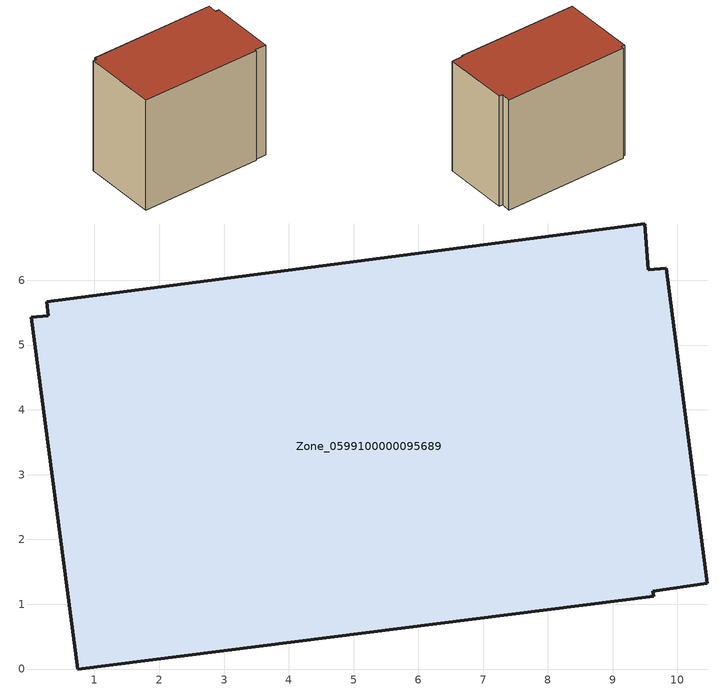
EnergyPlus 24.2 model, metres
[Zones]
Zone_0599100000095689
 floor ground (C_G): 9.62,1.2 9.63,1.12 0.74,0 0.03,5.43 0.29,5.45 0.27,5.67 9.49,6.87 9.54,6.16 9.82,6.18 10.46,1.32 z0
 wall outside (C_F): 0.03,5.43 0.74,0 9.63,1.12 9.62,1.2 10.46,1.32 9.82,6.18 9.54,6.16 9.49,6.87 0.27,5.67 0.29,5.45 0.03,5.43 z0:8.7
 roof outside (C_R): 9.54,6.16 9.49,6.87 0.27,5.67 0.29,5.45 0.03,5.43 0.74,0 9.63,1.12 9.62,1.2 10.46,1.32 9.82,6.18 z8.7
[BUILDING]
Pand.0599100000095689: North Axis=0; Terrain=City; Loads Convergence Tolerance Value=0.04; Temperature Convergence Tolerance Value=0.4; Solar Distribution=FullExterior; Maximum Number of Warmup Days=25; Minimum Number of Warmup Days=1
[Site:Location]
Rotterdam.The.Hague.AP_ZH_NLD Design_Conditions: Latitude=51.96; Longitude=4.45; Time Zone=1; Elevation=-4.5
[SITE:GROUNDTEMPERATURE:BUILDINGSURFACE]
18, 18, 18, 18, 18, 18, 18, 18, 18, 18, 18, 18
[MATERIAL] Thermal Absorptance=0.9; Solar Absorptance=0.7; Visible Absorptance=0.7
Name | Roughness | Thickness | Conductivity | Density | Specific Heat
G.TC.1992-2005 | MediumSmooth | 0.15 | 0.06 | 540 | 1210
F.TC.1992-2005 | Rough | 0.3 | 0.12 | 1920 | 840
R.TC.1992-2005 | MediumRough | 0.2 | 0.08 | 1500 | 1000
[CONSTRUCTION]
C_G: G.TC.1992-2005
C_F: F.TC.1992-2005
C_R: R.TC.1992-2005
[ZONE]
Zone_0599100000095689: Type=1; Multiplier=1; Ceiling Height=Autocalculate; Volume=Autocalculate; Floor Area=autocalculate; Part of Total Floor Area=Yes
[ZONEINFILTRATION:DESIGNFLOWRATE]
Infil_Zone_0599100000095689: Zone or ZoneList or Space or SpaceList=Zone_0599100000095689; Schedule=AlwaysOn; Design Flow Rate Calculation Method=Flow/Area; Flow Rate per Floor Area=0.0015; Constant Term Coefficient=1; Temperature Term Coefficient=0; Velocity Term Coefficient=0; Velocity Squared Term Coefficient=0
[HVACTEMPLATE:ZONE:IDEALLOADSAIRSYSTEM]
Zone_0599100000095689: Maximum Heating Supply Air Temperature=50; Minimum Cooling Supply Air Temperature=13; Maximum Heating Supply Air Humidity Ratio=0.0156; Minimum Cooling Supply Air Humidity Ratio=0.0077; Heating Limit=NoLimit; Cooling Limit=NoLimit; Dehumidification Control Type=ConstantSensibleHeatRatio; Cooling Sensible Heat Ratio=0.7; Dehumidification Setpoint=60; Humidification Control Type=None; Humidification Setpoint=30; Outdoor Air Method=None; Outdoor Air Flow Rate per Person=0.00944; Outdoor Air Flow Rate per Zone Floor Area=0; Outdoor Air Flow Rate per Zone=0; Demand Controlled Ventilation Type=None; Outdoor Air Economizer Type=NoEconomizer; Heat Recovery Type=None; Sensible Heat Recovery Effectiveness=0.7; Latent Heat Recovery Effectiveness=0.65
[ZONECONTROL:THERMOSTAT]
ThermostatControl_Zone_0599100000095689: Zone or ZoneList=Zone_0599100000095689; Control Type Schedule=DualSetpointControlType; Control 1=Thermostat_Zone_0599100000095689; Temperature Difference Between Cutout And Setpoint=0
[THERMOSTATSETPOINT:DUALSETPOINT]
Thermostat_Zone_0599100000095689: Heating Setpoint Temperature Schedule=HeatingSetpoint_Zone_0599100000095689; Cooling Setpoint Temperature Schedule=CoolingSetpoint_Zone_0599100000095689
[SCHEDULE:COMPACT]
HeatingSetpoint_Zone_0599100000095689: Through: 12/31, For: AllDays, Until: 24:00, 21
CoolingSetpoint_Zone_0599100000095689: Through: 12/31, For: AllDays, Until: 24:00, 24
DualSetpointControlType: Through: 12/31, For: AllDays, Until: 24:00, 4
AlwaysOn: Through: 12/31, For: AllDays, Until: 24:00, 1
